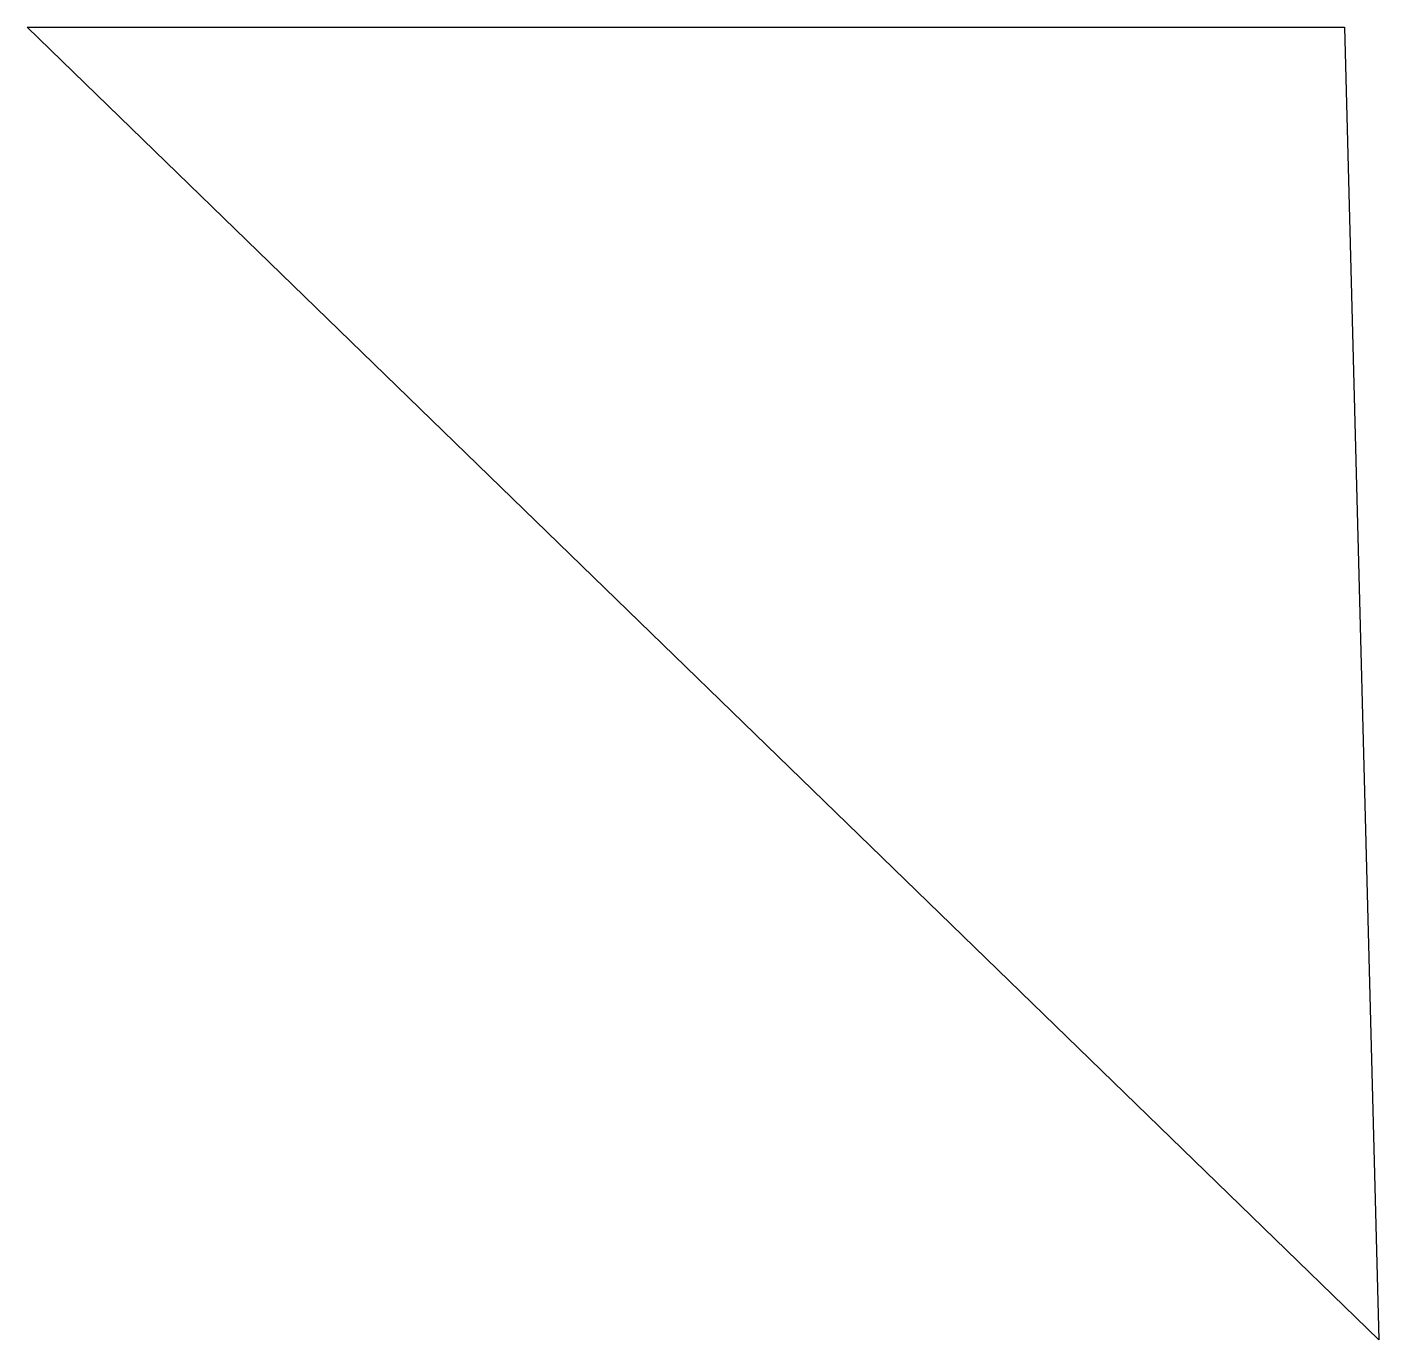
# Model space of a CAD drawing. Header units: metres. Extents: x 29 to 38.26, y -10 to -1.
import ezdxf

# ---------------------------------------------------------------- set-up
doc = ezdxf.new("R2010")
doc.units = ezdxf.units.M

msp = doc.modelspace()

# ---------------------------------------------------------------- linework, layer by layer
at = {"layer": 'PARAMETRIX'}
for p, q in [((29, -1), (38.0255, -1)), ((38.2611, -9.9966), (29, -1)), ((38.0255, -1), (38.2611, -9.9966))]:
    msp.add_line(p, q, dxfattribs=at)

doc.saveas('drawing.dxf')
